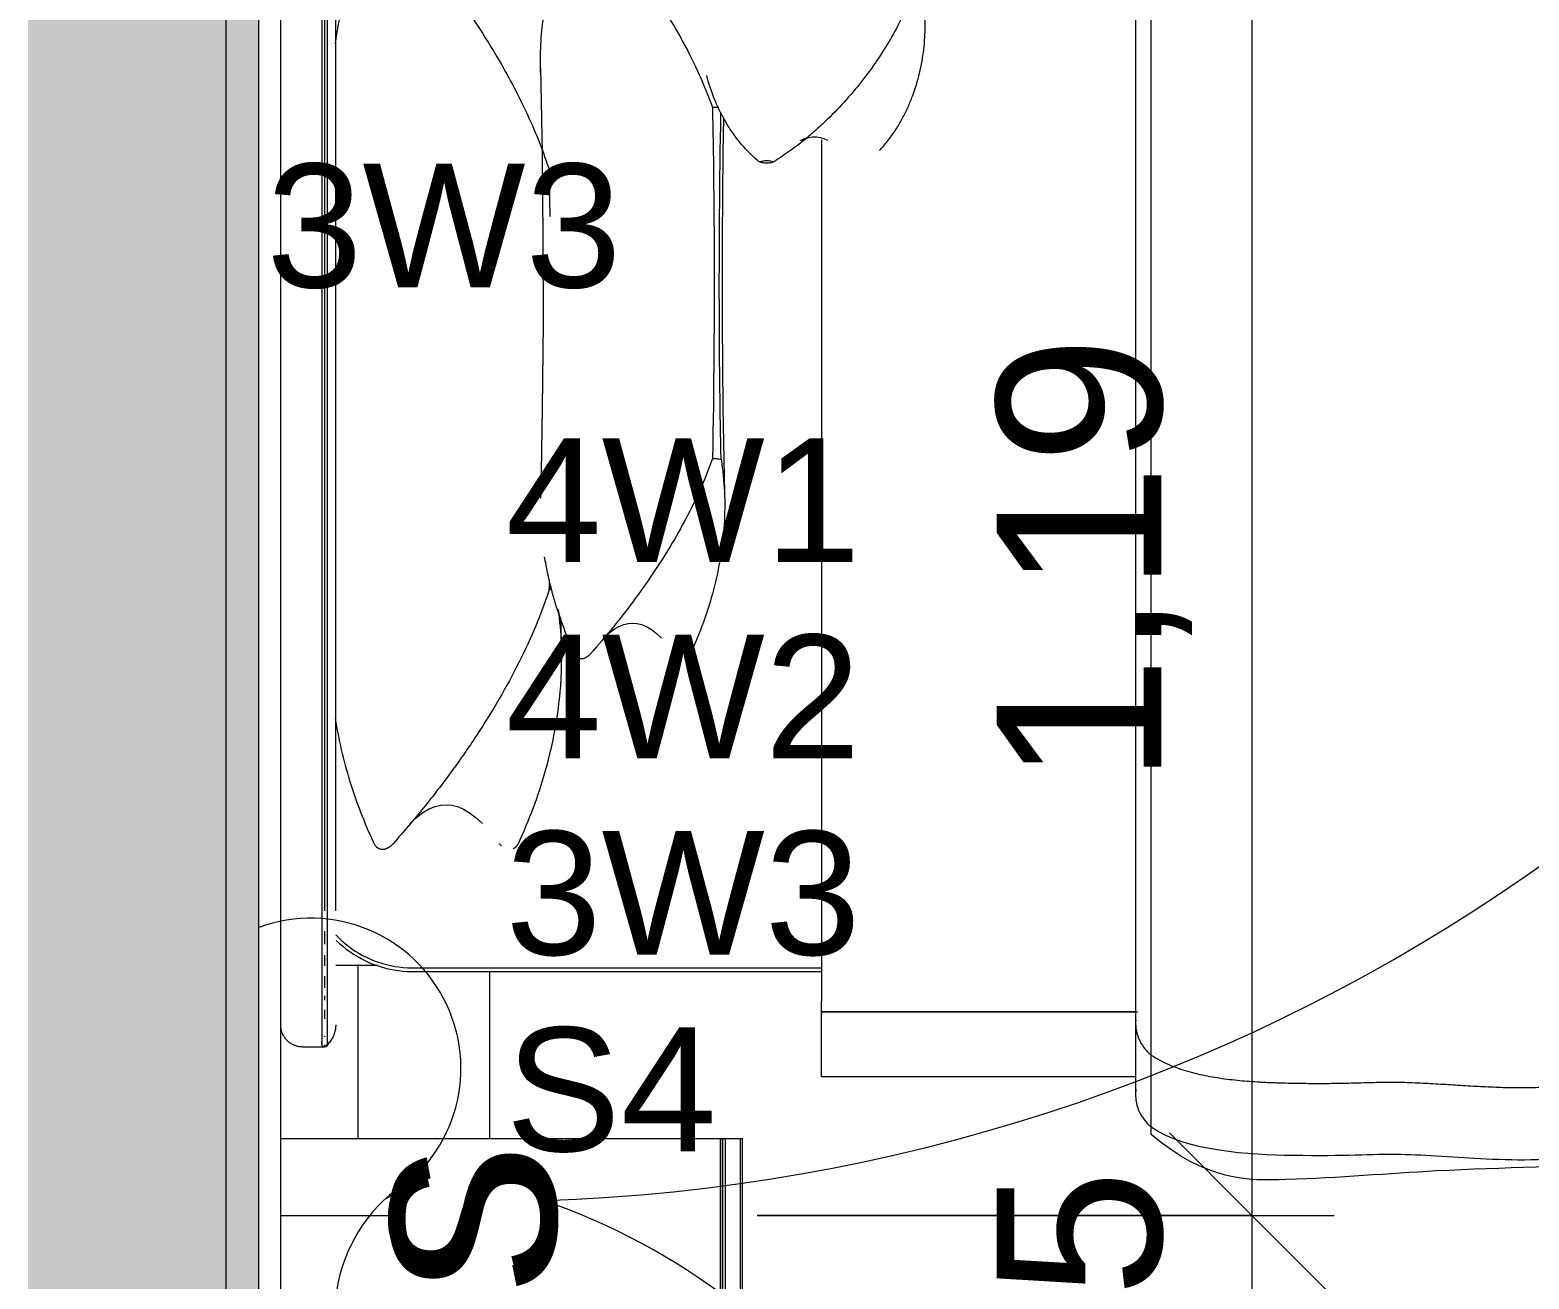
# Model space of a CAD drawing. Header units: millimetres. Extents: x -11245 to 8231, y -22520 to -3800.
# Drawn here: x 3797 to 5161, y -11508 to -10371 of the extents above; entities that cross this region are included whole.
import ezdxf

# ---------------------------------------------------------------- set-up
doc = ezdxf.new("R2010")
doc.units = ezdxf.units.MM
for name, color, linetype, lineweight in [('A-ANNO-DIMS', 211, 'Continuous', 9), ('A-ANNO-DIMS-75', 211, 'Continuous', 9), ('A-ANNO-NOTE', 131, 'Continuous', 9), ('A-DETL-GENF', 92, 'Continuous', 9), ('A-DETL-THIN', 151, 'Continuous', 9), ('A-FLOR-PATT', 8, 'Continuous', 25), ('A-WALL-PATT', 111, 'Continuous', 25), ('G-ANNO-TEXT', 231, 'Continuous', 9), ('I-FURN', 30, 'Continuous', 9)]:
    doc.layers.add(name, color=color, linetype=linetype, lineweight=lineweight)
doc.styles.add('@Arial Unicode MS', font='ARIALUNI.TTF', dxfattribs={"height": 150})
doc.styles.add('Arial', font='arial.ttf', dxfattribs={"width": 0.8, "height": 150})
doc.styles.add('Arial_1', font='arial.ttf', dxfattribs={"height": 112.5})
doc.styles.add('Arial_2', font='arial.ttf', dxfattribs={"height": 150})
doc.dimstyles.new('CRT_-__Metros_-_Linha_de_chamada_3_5_mm', dxfattribs={"dimscale": 304.8, "dimtxt": 150.876728, "dimasz": 0.492126, "dimexe": 0.246063, "dimexo": 0.0625, "dimgap": 0.123031, "dimtad": 1, "dimlfac": 0.001, "dimrnd": 0.01, "dimzin": 0, "dimdsep": 46, "dimtxsty": '@Arial Unicode MS', "dimblk1": 'OBLIQUE', "dimblk2": 'OBLIQUE', "dimsah": 1, "dimcen": 0.09, "dimdle": 0.246063, "dimazin": 0, "dimtfac": 1, "dimtdec": 4, "dimtix": 1, "dimtmove": 0, "dimatfit": 3, "dimfxl": 1.476378, "dimfxlon": 1, "dimtvp": 1, "dimtolj": 1, "dimtzin": 0, "dimarcsym": 2})
doc.dimstyles.new('CRT_-__Metros_-_Linha_de_chamada_3_5_mm_1', dxfattribs={"dimscale": 304.8, "dimtxt": 150.876728, "dimasz": 0.492126, "dimexe": 0.246063, "dimexo": 0.0625, "dimgap": 0.123031, "dimtad": 1, "dimdec": 0, "dimlfac": 0.1, "dimdsep": 46, "dimtxsty": '@Arial Unicode MS', "dimblk1": 'OBLIQUE', "dimblk2": 'OBLIQUE', "dimsah": 1, "dimcen": 0.09, "dimdle": 0.246063, "dimazin": 0, "dimtfac": 1, "dimtdec": 4, "dimtix": 1, "dimtmove": 0, "dimatfit": 3, "dimfxl": 1.476378, "dimfxlon": 1, "dimtvp": 1, "dimtolj": 1, "dimtzin": 0, "dimarcsym": 2})

# ---------------------------------------------------------------- blocks, each defined once
blk = doc.blocks.new('Blks_Decor Henzel Studio_Tapete Diamond Dust - Único-V16-PONTOS ELÉTRICOS TÉRREO')
at = {"layer": 'I-FURN', "color": 254}
blk.add_line((-918.1, 1250), (-1070, 1250), dxfattribs=at)
blk = doc.blocks.new('CABECEIRA - CABECEIRA-4354618-PONTOS ELÉTRICOS TÉRREO')
at = {"layer": 'I-FURN', "color": 254}
for p, q in [((-1890, -50), (1890, -50)), ((-1036.8, -70), (-1036.8, -90)), ((-1036, -90), (-1036, -90)), ((-1035.8, -90), (-1034.8, -90)), ((-1027.6, -90), (-1026.9, -90)), ((-1011.2, -90), (-1003, -90)), ((-994.3, -90), (-990.4, -90)), ((-983.1, -90), (-972.3, -90)), ((-962.9, -90), (-953.2, -90)), ((-943.2, -90), (-931.6, -90)), ((913, -87.5), (-913, -87.5)), ((-913, -90), (913, -90)), ((-913, -92.5), (913, -92.5)), ((-913, -100), (913, -100))]:
    blk.add_line(p, q, dxfattribs=at)
at = {"layer": 'I-FURN', "color": 254, "flags": 128}
for points in [[(-1036.8, -70), (-1036.8, -69.2), (-1036.8, -68.4), (-1036.7, -67.6), (-1036.6, -66.8), (-1036.4, -66), (-1036.3, -65.2), (-1036.1, -64.5), (-1035.8, -63.7), (-1035.6, -63), (-1035.3, -62.2), (-1034.9, -61.5), (-1034.6, -60.8), (-1034.2, -60.1), (-1033.8, -59.4), (-1033.4, -58.7), (-1032.9, -58.1), (-1032.4, -57.4), (-1031.9, -56.8), (-1031.3, -56.2), (-1030.8, -55.7), (-1030.2, -55.1), (-1029.6, -54.6), (-1029, -54.1), (-1028.3, -53.6), (-1027.7, -53.2), (-1027, -52.8), (-1026.3, -52.4), (-1025.6, -52), (-1024.8, -51.7), (-1024.1, -51.4), (-1023.3, -51.1), (-1022.6, -50.8), (-1021.8, -50.6), (-1021, -50.4), (-1020.2, -50.3), (-1019.5, -50.2), (-1018.7, -50.1), (-1017.9, -50), (-1017.1, -50), (-1016.8, -50)], [(-1034.3, -92.5), (-1034.4, -92.5), (-1034.5, -92.5), (-1034.6, -92.5), (-1034.7, -92.5), (-1034.8, -92.5), (-1034.9, -92.4), (-1035, -92.4), (-1035.1, -92.4), (-1035.2, -92.3), (-1035.3, -92.3), (-1035.4, -92.3), (-1035.5, -92.2), (-1035.6, -92.2), (-1035.7, -92.1), (-1035.8, -92.1), (-1035.8, -92), (-1035.9, -91.9), (-1036, -91.9), (-1036.1, -91.8), (-1036.1, -91.7), (-1036.2, -91.7), (-1036.3, -91.6), (-1036.3, -91.5), (-1036.4, -91.4), (-1036.5, -91.4), (-1036.5, -91.3), (-1036.6, -91.2), (-1036.6, -91.1), (-1036.6, -91), (-1036.7, -90.9), (-1036.7, -90.8), (-1036.7, -90.7), (-1036.8, -90.6), (-1036.8, -90.5), (-1036.8, -90.4), (-1036.8, -90.3), (-1036.8, -90.2), (-1036.8, -90.1), (-1036.8, -90), (-1036.8, -89.9), (-1036.8, -89.8), (-1036.8, -89.7), (-1036.8, -89.6), (-1036.8, -89.5), (-1036.8, -89.4), (-1036.8, -89.3), (-1036.7, -89.2), (-1036.7, -89.1), (-1036.7, -89.1), (-1036.6, -89), (-1036.6, -88.9), (-1036.5, -88.8), (-1036.5, -88.7), (-1036.4, -88.6), (-1036.4, -88.5), (-1036.3, -88.4), (-1036.2, -88.4), (-1036.2, -88.3), (-1036.1, -88.2), (-1036, -88.2), (-1036, -88.1), (-1035.9, -88), (-1035.8, -88), (-1035.7, -87.9), (-1035.6, -87.9), (-1035.5, -87.8), (-1035.5, -87.8), (-1035.4, -87.7), (-1035.3, -87.7), (-1035.2, -87.6), (-1035.1, -87.6), (-1035, -87.6), (-1034.9, -87.6), (-1034.8, -87.5), (-1034.7, -87.5), (-1034.6, -87.5), (-1034.5, -87.5), (-1034.4, -87.5), (-1034.3, -87.5)], [(-1016.8, -100), (-1017.8, -100), (-1018.8, -99.9), (-1019.8, -99.8), (-1020.8, -99.7), (-1021.8, -99.5), (-1022.8, -99.3), (-1023.8, -99), (-1024.7, -98.7), (-1025.7, -98.4), (-1026.6, -98), (-1027.5, -97.6), (-1028.4, -97.2), (-1029.3, -96.7), (-1030.1, -96.2), (-1031, -95.6), (-1031.8, -95.1), (-1032.6, -94.4), (-1033.3, -93.8), (-1034.1, -93.1), (-1034.8, -92.4), (-1035.5, -91.7), (-1036.1, -90.9), (-1036.7, -90.1), (-1036.8, -90)], [(-1008.7, -87.5), (-1018.3, -87.5), (-1025.7, -87.5), (-1030.8, -87.5), (-1033.7, -87.5), (-1034.3, -87.5)], [(-1034.3, -87.5), (-1033.2, -87.5), (-1032.3, -87.5)], [(-1031.7, -92.5), (-1033.7, -92.5), (-1034.3, -92.5)], [(-1034.3, -92.5), (-1033.2, -92.5), (-1029.8, -92.5), (-1024.1, -92.5), (-1016.2, -92.5), (-1008.7, -92.5)], [(-913, -87.5), (-916.9, -87.5), (-920.8, -87.5), (-924.6, -87.5), (-928.5, -87.5), (-932.3, -87.5), (-936.2, -87.5), (-939.9, -87.5), (-943.6, -87.5), (-947.3, -87.5), (-950.9, -87.5), (-954.5, -87.5), (-958, -87.5), (-961.4, -87.5), (-964.8, -87.5), (-968, -87.5), (-971.2, -87.5), (-974.3, -87.5), (-977.3, -87.5), (-980.1, -87.5), (-982.9, -87.5), (-985.6, -87.5), (-988.1, -87.5), (-990.5, -87.5), (-992.8, -87.5), (-995, -87.5), (-997.1, -87.5), (-999, -87.5), (-1000.7, -87.5), (-1002.4, -87.5), (-1003.8, -87.5), (-1005.2, -87.5), (-1006.4, -87.5), (-1007.4, -87.5), (-1008.3, -87.5), (-1008.7, -87.5)], [(-1008.7, -92.5), (-1007.9, -92.5), (-1006.9, -92.5), (-1005.8, -92.5), (-1004.6, -92.5), (-1003.1, -92.5), (-1001.6, -92.5), (-999.9, -92.5), (-998, -92.5), (-996.1, -92.5), (-994, -92.5), (-991.7, -92.5), (-989.4, -92.5), (-986.9, -92.5), (-984.3, -92.5), (-981.6, -92.5), (-978.7, -92.5), (-975.8, -92.5), (-972.8, -92.5), (-969.7, -92.5), (-966.4, -92.5), (-963.1, -92.5), (-959.8, -92.5), (-956.3, -92.5), (-952.8, -92.5), (-949.2, -92.5), (-945.5, -92.5), (-941.8, -92.5), (-938.1, -92.5), (-934.3, -92.5), (-930.5, -92.5), (-926.6, -92.5), (-922.7, -92.5), (-918.9, -92.5), (-915, -92.5), (-913, -92.5)]]:
    blk.add_lwpolyline(points, dxfattribs=at)
blk = doc.blocks.new('Base Cama Estofada - King-4357225-PONTOS ELÉTRICOS TÉRREO')
at = {"layer": 'I-FURN', "color": 254}
blk.add_line((-962.5, 965), (-962.5, 927), dxfattribs=at)
blk = doc.blocks.new('Colchões - King-4361175-PONTOS ELÉTRICOS TÉRREO')
at = {"layer": 'I-FURN', "color": 254}
for p, q in [((-965, -100), (-965, -471.8)), ((-961.7, -100), (-961.7, -471.8))]:
    blk.add_line(p, q, dxfattribs=at)
at = {"layer": 'I-FURN', "color": 254, "flags": 128}
for points in [[(-936.7, -30.3), (-939.5, -33.3), (-942.1, -36.3), (-944.6, -39.4), (-946.9, -42.6), (-949.1, -46), (-951.2, -49.4), (-953.2, -52.9), (-955, -56.4), (-956.7, -60.1), (-958.2, -63.8), (-959.6, -67.5), (-960.8, -71.3), (-961.9, -75.2), (-962.8, -79.1), (-963.5, -83), (-964.1, -87), (-964.6, -90.9), (-964.9, -94.9), (-965, -98.9), (-965, -100)], [(-931.7, -29.9), (-934.4, -32.6), (-937, -35.4), (-939.6, -38.4), (-942, -41.4), (-944.3, -44.5), (-946.4, -47.7), (-948.4, -51), (-950.3, -54.4), (-952.1, -57.8), (-953.7, -61.4), (-955.2, -64.9), (-956.5, -68.6), (-957.7, -72.3), (-958.7, -76), (-959.6, -79.8), (-960.3, -83.6), (-960.9, -87.4), (-961.3, -91.2), (-961.6, -95.1), (-961.7, -99), (-961.7, -100)]]:
    blk.add_lwpolyline(points, dxfattribs=at)
blk = doc.blocks.new('Colcha com Camadas 1 - King-4360120-PONTOS ELÉTRICOS TÉRREO')
at = {"layer": 'I-FURN', "color": 254}
for p, q in [((-1063.9, 950), (-1005, 950)), ((-1063.9, 664), (-1063.9, 950)), ((-1005, 950), (-1005, 662.5)), ((-1005, 663.9), (-1005, 950)), ((-1005, 950), (-995, 950)), ((-1005, 950), (-1005, 663.9)), ((-211.7, 950), (-995, 950)), ((-1015, 664.3), (-1080, 664.3)), ((970, 664.3), (-970, 664.3)), ((-1116.5, 650), (-1109.7, 650)), ((-1109.7, 650), (-1044.2, 650)), ((-1044.2, 650), (-970, 650)), ((-970, 650), (970, 650))]:
    blk.add_line(p, q, dxfattribs=at)
at = {"layer": 'I-FURN', "color": 254, "flags": 128}
blk.add_lwpolyline([(-970, 664.3), (-971.9, 664.3), (-973.9, 664.3), (-975.8, 664.3), (-977.8, 664.3), (-979.7, 664.3), (-981.6, 664.3), (-983.5, 664.3), (-985.3, 664.3), (-987.2, 664.3), (-989, 664.3), (-990.8, 664.3), (-992.5, 664.3), (-994.2, 664.3), (-995.9, 664.3), (-997.5, 664.3), (-999.1, 664.3), (-1000.7, 664.3), (-1002.1, 664.3), (-1003.6, 664.3), (-1005, 664.3), (-1006.3, 664.3), (-1007.6, 664.3), (-1008.8, 664.3), (-1009.9, 664.3), (-1011, 664.3), (-1012, 664.3), (-1013, 664.3), (-1013.9, 664.3), (-1014.7, 664.3), (-1015, 664.3)], dxfattribs=at)
at = {"layer": 'I-FURN', "color": 254}
blk.add_ellipse((-1080, 625.7), major_axis=(0, 38.6), ratio=0.989262, start_param=6.156691, end_param=7.17288, dxfattribs=at)
for points, knots in [([(-1012.3, 664.2), (-1014.8, 664.4), (-1020.4, 664.2), (-1029, 661.9), (-1037.5, 657.1), (-1042.2, 652.6), (-1044.2, 650)], [-0.5391039, -0.5391039, -0.5391039, -0.5391039, -0.4285714, -0.2857143, -0.1428571, 0, 0, 0, 0]), ([(-1117.5, -461.3), (-1117.6, -363.1), (-1101.5, -58.5), (-1146.4, 197), (-1146.3, 370.1), (-1158.7, 511.6), (-1158.7, 599.7), (-1116.5, 650)], [-3.662556, -3.662556, -3.662556, -3.662556, -2.754828, -1.744605, -0.957556, -0.405251, 0, 0, 0, 0]), ([(-1106.2, 147.2), (-1121.8, 174.5), (-1140.4, 261.1), (-1140.2, 341.6), (-1132.3, 432.7), (-1138.2, 490.6), (-1132.1, 617.7), (-1109.7, 650)], [-1.304846, -1.304846, -1.304846, -1.304846, -1.085352, -0.800361, -0.548687, -0.24591, 0, 0, 0, 0]), ([(-1044.2, 650), (-1047.5, 645.1), (-1051.7, 637.1), (-1056.2, 625.7), (-1059, 616.9), (-1061.3, 608), (-1063.2, 599.1), (-1064.7, 590.2), (-1066, 581), (-1067.1, 571.8), (-1067.9, 562.9), (-1068.4, 555.3), (-1068.8, 549.1), (-1069, 544.3), (-1069.2, 539.6), (-1069.4, 533.3), (-1069.6, 525.5), (-1069.8, 516.3), (-1069.9, 506.9), (-1069.9, 497.5), (-1069.9, 488.3), (-1069.8, 479.3), (-1069.6, 470.4), (-1069.4, 461.4), (-1069.1, 452.2), (-1068.9, 443.2), (-1068.8, 434.6), (-1068.8, 426.1), (-1069, 417.1), (-1069.4, 407.8), (-1070, 395.4), (-1070.9, 380.2), (-1072.1, 362), (-1072.9, 346.5), (-1073.4, 334.4), (-1073.7, 325.3), (-1073.8, 316.3), (-1073.7, 304.1), (-1073.2, 288.9), (-1072.2, 273.9), (-1070.9, 261.8), (-1069.9, 252.6), (-1068.6, 243.5), (-1067.3, 234.4), (-1065.7, 225.3), (-1064, 216.2), (-1062.1, 207.1), (-1060, 198.2), (-1057.6, 189.4), (-1055, 180.6), (-1052, 171.8), (-1047.5, 160.4), (-1043.7, 152.3), (-1040.8, 147.2)], [0, 0, 0, 0, 0.035714, 0.053571, 0.071429, 0.089286, 0.107143, 0.125, 0.142857, 0.160714, 0.178571, 0.196429, 0.205357, 0.214286, 0.223214, 0.232143, 0.25, 0.267857, 0.285714, 0.303571, 0.321429, 0.339286, 0.357143, 0.375, 0.392857, 0.410714, 0.428571, 0.446429, 0.464286, 0.482143, 0.5, 0.535714, 0.571429, 0.607143, 0.625, 0.642857, 0.660714, 0.678571, 0.714286, 0.75, 0.767857, 0.785714, 0.803571, 0.821429, 0.839286, 0.857143, 0.875, 0.892857, 0.910714, 0.928571, 0.946429, 0.964286, 1, 1, 1, 1])]:
    blk.add_open_spline(points, degree=3, knots=knots, dxfattribs=at)
blk = doc.blocks.new('Travesseiros - Tons Escuros-4364918-PONTOS ELÉTRICOS TÉRREO')
at = {"layer": 'I-FURN', "color": 254}
for q in [(-620.8, 110.3), (-620.8, 107.9)]:
    blk.add_line((-620.8, 109.2), q, dxfattribs=at)
at = {"layer": 'I-FURN', "color": 254, "flags": 128}
for points in [[(-833.6, 237.1), (-828, 231), (-823.6, 225.2), (-820.3, 219.5), (-818.1, 214.1), (-816.9, 209), (-816.5, 204), (-816.9, 198.9), (-818.2, 193.8), (-820.5, 188.4), (-823.8, 182.7), (-828.3, 176.8), (-833.6, 171.1)], [(-146.4, 118.2), (-223.6, 116.7), (-301.1, 116), (-378.5, 115.9), (-455.9, 116.7), (-533.2, 118.1), (-537.6, 118.2)], [(-646.9, 100), (-668.9, 99.6), (-674.4, 99.4)], [(-664.9, 60.9), (-660.4, 56.1), (-656.9, 51.4), (-654.3, 46.9), (-652.5, 42.6), (-651.5, 38.4), (-651.2, 34.4), (-651.5, 30.4), (-652.6, 26.3), (-654.4, 21.9), (-657, 17.4), (-660.6, 12.7), (-664.9, 8.1)], [(-191.7, -48.3), (-223.6, -47.7), (-301.1, -46.9), (-378.5, -46.9), (-455.9, -47.6), (-533.2, -49.1), (-537.5, -49.2)], [(-212.4, -118), (-210.6, -122.1), (-209.5, -125.8), (-209, -129.3), (-209, -132.7), (-209.6, -136.2), (-210.9, -140.1), (-212.1, -142.8)]]:
    blk.add_lwpolyline(points, dxfattribs=at)
at = {"layer": 'I-FURN', "color": 254}
for centre, ratio, start_param, end_param in [((-430, 706.5), 0.241922, 4.635125, 4.638688), ((-430, 701.3), 0.240231, 4.635124, 4.637047), ((-430, 706.5), 0.241922, 4.772499, 4.789653)]:
    blk.add_ellipse(centre, major_axis=(2472.1, 0), ratio=ratio, start_param=start_param, end_param=end_param, dxfattribs=at)
for points, knots in [([(-851.9, 269.5), (-842.5, 273.9), (-823.6, 282), (-785.7, 295.1), (-757, 301.7), (-738, 304.6)], [-1, -1, -1, -1, -0.875, -0.75, -0.504284, -0.504284, -0.504284, -0.504284]), ([(-124.2, 304.9), (-118.3, 304), (-99.3, 300.8), (-80.4, 296.1), (-67.5, 292.2)], [0.4949058, 0.4949058, 0.4949058, 0.4949058, 0.5714286, 0.7396502, 0.7396502, 0.7396502, 0.7396502]), ([(-851.9, 252.3), (-852.3, 252.6), (-852.8, 253.1), (-853.5, 253.9), (-854, 254.5), (-854.5, 255.1), (-855, 255.8), (-855.4, 256.3), (-855.7, 256.8), (-855.9, 257.2), (-856.1, 257.5), (-856.3, 258), (-856.6, 258.7), (-856.9, 259.5), (-857.1, 260.3), (-857.2, 261.1), (-857.2, 262), (-857.2, 262.8), (-857.1, 263.6), (-856.9, 264.3), (-856.6, 265), (-856.3, 265.6), (-856.1, 266), (-855.9, 266.3), (-855.7, 266.6), (-855.4, 266.9), (-855, 267.3), (-854.5, 267.8), (-854, 268.2), (-853.5, 268.6), (-852.8, 269), (-852.3, 269.3), (-851.9, 269.5)], [-1, -1, -1, -1, -0.928571, -0.892857, -0.857143, -0.821429, -0.785714, -0.75, -0.732143, -0.714286, -0.696429, -0.678571, -0.642857, -0.607143, -0.571429, -0.535714, -0.5, -0.464286, -0.428571, -0.392857, -0.357143, -0.321429, -0.303571, -0.285714, -0.267857, -0.25, -0.214286, -0.178571, -0.142857, -0.107143, -0.071429, 0, 0, 0, 0]), ([(-45.5, 220.8), (-54.8, 213.4), (-86, 189.6), (-134.1, 157.9), (-189.5, 128.8), (-222.7, 115.6), (-239.2, 110.3)], [0.1645764, 0.1645764, 0.1645764, 0.1645764, 0.2857143, 0.5714286, 0.7857143, 1, 1, 1, 1]), ([(-854, 153.7), (-853.9, 153.9), (-853.5, 154.3), (-852.8, 155), (-852.2, 155.6), (-851.9, 155.9)], [-0.1428571, -0.1428571, -0.1428571, -0.1428571, -0.1071429, -0.0714286, 0, 0, 0, 0]), ([(-851.9, 138.7), (-852.2, 138.8), (-852.8, 139.1), (-853.5, 139.6), (-854, 140), (-854.5, 140.4), (-855, 140.8), (-855.4, 141.2), (-855.7, 141.6), (-855.9, 141.9), (-856.1, 142.2), (-856.3, 142.6), (-856.5, 142.9), (-856.6, 143.1)], [-1, -1, -1, -1, -0.9285714, -0.8928571, -0.8571429, -0.8214286, -0.7857143, -0.75, -0.7321429, -0.7142857, -0.6964286, -0.6785714, -0.6428571, -0.6428571, -0.6428571, -0.6428571]), ([(-639, 102.2), (-649.5, 100.8), (-676.6, 98.5), (-725.9, 100.4), (-775.7, 110.2), (-819.5, 124.5), (-841.2, 133.6), (-851.9, 138.7)], [-0.9213668, -0.9213668, -0.9213668, -0.9213668, -0.7857143, -0.5714286, -0.2857143, -0.1428571, 0, 0, 0, 0]), ([(-679.5, 86.8), (-671.4, 90.6), (-655.3, 97.5), (-630.6, 105.8), (-609.1, 111.2), (-596, 113.7), (-591.1, 114.5)], [-1, -1, -1, -1, -0.8571429, -0.7142857, -0.5714286, -0.4880492, -0.4880492, -0.4880492, -0.4880492]), ([(-152.2, 118), (-144.2, 118.4), (-119.6, 118.4), (-82.4, 113.6), (-47.2, 104), (-22.6, 95), (-10.5, 89.7), (-4.5, 86.8)], [0.1495371, 0.1495371, 0.1495371, 0.1495371, 0.2857143, 0.5714286, 0.7857143, 0.8928571, 1, 1, 1, 1]), ([(-679.5, 73.1), (-679.8, 73.3), (-680.3, 73.7), (-680.8, 74.4), (-681.2, 74.8), (-681.6, 75.3), (-682, 75.9), (-682.3, 76.3), (-682.5, 76.7), (-682.7, 77), (-682.8, 77.3), (-683, 77.7), (-683.3, 78.2), (-683.5, 78.9), (-683.7, 79.5), (-683.7, 80.2), (-683.8, 80.8), (-683.7, 81.5), (-683.7, 82.1), (-683.5, 82.7), (-683.3, 83.3), (-683, 83.7), (-682.8, 84), (-682.7, 84.3), (-682.5, 84.5), (-682.3, 84.8), (-682, 85.1), (-681.6, 85.5), (-681.2, 85.8), (-680.8, 86.1), (-680.3, 86.5), (-679.8, 86.7), (-679.5, 86.8)], [-1, -1, -1, -1, -0.928571, -0.892857, -0.857143, -0.821429, -0.785714, -0.75, -0.732143, -0.714286, -0.696429, -0.678571, -0.642857, -0.607143, -0.571429, -0.535714, -0.5, -0.464286, -0.428571, -0.392857, -0.357143, -0.321429, -0.303571, -0.285714, -0.267857, -0.25, -0.214286, -0.178571, -0.142857, -0.107143, -0.071429, 0, 0, 0, 0]), ([(-4.5, 73.1), (-14.1, 64.5), (-33.6, 48.1), (-73, 18.4), (-112.9, -6.8), (-152.6, -26.7), (-172.5, -34.7), (-182.4, -38.2)], [0, 0, 0, 0, 0.166667, 0.333333, 0.666667, 0.833333, 1, 1, 1, 1]), ([(-679.5, -17.8), (-679.8, -17.7), (-680.2, -17.5), (-680.8, -17.1), (-681.2, -16.8), (-681.6, -16.4), (-682, -16.1), (-682.3, -15.8), (-682.5, -15.5), (-682.7, -15.3), (-682.9, -15), (-683, -14.7), (-683.3, -14.3), (-683.5, -13.7), (-683.6, -13.3), (-683.6, -13.1)], [-1, -1, -1, -1, -0.9285714, -0.8928571, -0.8571429, -0.8214286, -0.7857143, -0.75, -0.7321429, -0.7142857, -0.6964286, -0.6785714, -0.6428571, -0.6071429, -0.5714286, -0.5714286, -0.5714286, -0.5714286]), ([(-681.2, -5.8), (-681.1, -5.6), (-680.8, -5.3), (-680.2, -4.7), (-679.8, -4.3), (-679.5, -4)], [-0.1428571, -0.1428571, -0.1428571, -0.1428571, -0.1071429, -0.0714286, 0, 0, 0, 0]), ([(-502.2, -46), (-512.1, -47.6), (-531.9, -49.6), (-571.5, -49.2), (-611.3, -42.6), (-650.5, -30.4), (-669.9, -22.3), (-679.5, -17.8)], [-1, -1, -1, -1, -0.833333, -0.666667, -0.333333, -0.166667, 0, 0, 0, 0]), ([(-182.4, -38.2), (-224.9, -39), (-331.3, -40.2), (-437.9, -39.4), (-501.6, -38.2)], [0, 0, 0, 0, 0.4, 1, 1, 1, 1]), ([(-230.5, -79), (-225, -72.9), (-216.5, -64.6), (-204.1, -55.5), (-194.3, -49.5), (-184.4, -44.2), (-170.8, -38.2), (-160.3, -34.7), (-153.2, -32.9)], [-1, -1, -1, -1, -0.875, -0.8125, -0.75, -0.6875, -0.625, -0.5, -0.5, -0.5, -0.5]), ([(-182.1, -43.6), (-182.2, -43.1), (-182.3, -41.3), (-182.4, -39.5), (-182.4, -38.2)], [0.2985054, 0.2985054, 0.2985054, 0.2985054, 0.5, 1, 1, 1, 1]), ([(-502.2, -46), (-459.6, -45.1), (-354.4, -43.9), (-249, -44.7), (-186.7, -45.9)], [0, 0, 0, 0, 0.4, 0.9845923, 0.9845923, 0.9845923, 0.9845923]), ([(-63.6, -224.7), (-70.2, -222.9), (-83.3, -218.3), (-103, -209.5), (-122.6, -198.9), (-142, -186.4), (-161.1, -172.2), (-179.8, -156.1), (-194.8, -141.3), (-206.4, -128.4), (-217.6, -114.9), (-225.3, -103.9), (-230.3, -96.2)], [-1, -1, -1, -1, -0.888889, -0.777778, -0.666667, -0.555556, -0.444444, -0.333333, -0.222222, -0.166667, -0.111111, 0, 0, 0, 0]), ([(-221.3, -190.3), (-221.1, -190.4), (-218, -193.3), (-211.8, -198.6), (-202.3, -205.2), (-192.5, -210.9), (-182.4, -216), (-168.7, -221.6), (-151.1, -227), (-129.5, -230.8), (-107.6, -232), (-85.6, -230.5), (-70.9, -227.7), (-63.6, -225.8)], [0.0588659, 0.0588659, 0.0588659, 0.0588659, 0.0625, 0.125, 0.1875, 0.25, 0.3125, 0.375, 0.5, 0.625, 0.75, 0.875, 1, 1, 1, 1])]:
    blk.add_open_spline(points, degree=3, knots=knots, dxfattribs=at)
for points in [[(-620.8, 110.3), (-631.8, 113.8), (-653.8, 122.1), (-687, 137.4), (-720.3, 155.5), (-753.6, 176.1), (-786.7, 199.1), (-819.5, 224.4), (-841.1, 242.8), (-851.9, 252.3)], [(-501.6, -38.2), (-510.1, -35.2), (-527.2, -28.5), (-552.7, -16.2), (-578.3, -1.9), (-603.9, 14.2), (-629.3, 32), (-654.6, 51.6), (-671.2, 65.7), (-679.5, 73.1)], [(-679.5, -4), (-678.5, -3.1), (-677.5, -2.3), (-676.5, -1.4)], [(-501.6, -38.2), (-501.6, -39.5), (-501.7, -42.1), (-502, -44.7), (-502.2, -46)], [(-231.9, -81), (-232.3, -82.5), (-232.7, -85.4), (-232.7, -89.8), (-232.1, -92.4), (-231.7, -93.6)], [(-231.9, -81), (-231.7, -80.6), (-231.3, -80), (-230.8, -79.3), (-230.5, -79)], [(-231.7, -93.6), (-231.4, -92.1), (-230.8, -89.2), (-230.9, -84.8), (-231.5, -82.2), (-231.9, -81)], [(-230.3, -96.2), (-230.6, -95.8), (-231.1, -94.9), (-231.5, -94.1), (-231.7, -93.6)]]:
    blk.add_open_spline(points, degree=3, dxfattribs=at)
blk = doc.blocks.new('MESA DE CABECEIRA - MESA DE CABECEIRA-4652653-PONTOS ELÉTRICOS TÉRREO')
at = {"layer": 'I-FURN', "color": 254}
for p, q in [((-300, 0), (-300, -400)), ((300, 0), (300, -400)), ((-300, -402), (-300, -400)), ((-300, -400), (76.5, -400)), ((76.5, -400), (-300, -400)), ((-300, -404.5), (-300, -402)), ((-300, -402), (76.5, -402)), ((-300, -418), (-300, -404.5)), ((-300, -404.5), (76.5, -404.5)), ((84.3, -404.5), (300, -404.5)), ((85.7, -402), (300, -402)), ((86.9, -400), (300, -400)), ((300, -400), (86.9, -400)), ((300, -400), (300, -402)), ((300, -402), (300, -404.5)), ((300, -404.5), (300, -418)), ((-300, -420), (-300, -418)), ((300, -418), (-300, -418)), ((-300, -420), (300, -420)), ((300, -418), (300, -420))]:
    blk.add_line(p, q, dxfattribs=at)
blk = doc.blocks.new('DIMBLOCK6-PONTOS ELÉTRICOS TÉRREO')
at = {"layer": 'A-ANNO-DIMS-75', "lineweight": 18}
for p, q in [((4908.7, -10259.7), (4833.7, -10184.7)), ((4908.7, -10259.7), (4983.7, -10334.7)), ((4908.7, -11449.7), (4833.7, -11374.7)), ((4908.7, -11449.7), (4983.7, -11524.7))]:
    blk.add_line(p, q, dxfattribs=at)
at = {"layer": 'A-ANNO-DIMS-75'}
for p, q in [((4458.7, -10259.7), (4983.7, -10259.7)), ((4908.7, -10259.7), (4458.7, -10259.7)), ((4908.7, -10259.7), (4908.7, -11449.7)), ((4458.7, -11449.7), (4983.7, -11449.7)), ((4908.7, -11449.7), (4458.7, -11449.7))]:
    blk.add_line(p, q, dxfattribs=at)
at = {"layer": 'A-ANNO-DIMS-75', "color": 0, "insert": (4676.5, -11057.6), "char_height": 150, "width": 487.012, "attachment_point": 1, "rotation": 90, "line_spacing_factor": 1.117605, "style": '@Arial Unicode MS'}
blk.add_mtext('1,19', dxfattribs=at)
blk = doc.blocks.new('_Oblique')
at = {"color": 0, "linetype": 'ByBlock', "lineweight": -2}
blk.add_line((-0.5, -0.5), (0.5, 0.5), dxfattribs=at)
blk = doc.blocks.new('DIMBLOCK7-PONTOS ELÉTRICOS TÉRREO')
at = {"layer": 'A-ANNO-DIMS-75', "lineweight": 18}
for p, q in [((4908.7, -11449.7), (4833.7, -11374.7)), ((4908.7, -11449.7), (4983.7, -11524.7)), ((4908.7, -11599.7), (4833.7, -11524.7)), ((4908.7, -11599.7), (4983.7, -11674.7))]:
    blk.add_line(p, q, dxfattribs=at)
at = {"layer": 'A-ANNO-DIMS-75'}
for p, q in [((4458.7, -11449.7), (4983.7, -11449.7)), ((4908.7, -11449.7), (4458.7, -11449.7)), ((4908.7, -11449.7), (4908.7, -11599.7)), ((4458.7, -11599.7), (4983.7, -11599.7)), ((4908.7, -11599.7), (4458.7, -11599.7))]:
    blk.add_line(p, q, dxfattribs=at)
at = {"layer": 'A-ANNO-DIMS-75', "color": 0, "insert": (4676.5, -11640.8), "char_height": 150, "width": 278.81, "attachment_point": 1, "rotation": 90, "line_spacing_factor": 1.117605, "style": '@Arial Unicode MS'}
blk.add_mtext('15', dxfattribs=at)

msp = doc.modelspace()

# ---------------------------------------------------------------- hatches: boundary and pattern name
at = {"layer": 'A-DETL-GENF'}
h = msp.add_hatch(color=133, dxfattribs=at)
h.paths.add_polyline_path([(4005.38, -12099.651), (4005.38, -8419.651), (3975.38, -8419.651), (3975.38, -12099.651)])
h.paths.add_polyline_path([(5750.411, -10458.193), (5797.225, -10446.654), (5839.917, -10424.248), (5876.006, -10392.275), (5903.395, -10352.595), (5920.492, -10307.514), (5926.304, -10259.651), (5920.492, -10211.788), (5903.395, -10166.706), (5876.006, -10127.026), (5839.917, -10095.054), (5797.225, -10072.648), (5750.411, -10061.109), (5702.197, -10061.109), (5655.383, -10072.648), (5612.691, -10095.054), (5576.602, -10127.026), (5549.213, -10166.706), (5532.115, -10211.788), (5526.304, -10259.651), (5532.115, -10307.514), (5549.213, -10352.595), (5576.602, -10392.275), (5612.691, -10424.248), (5655.383, -10446.654), (5702.197, -10458.193)])
at = {"layer": 'A-FLOR-PATT', "lineweight": 9}
h = msp.add_hatch(dxfattribs=at)
h.set_pattern_fill('FP_10', color=9, style=0, pattern_type=2)
h.set_pattern_definition([(90, (5045.38, -11849.65), (-380, 2e-14), [1300, 0]), (0, (5045.4, -11849.7), (0, -1300), [190, -190]), (90, (5235.38, -11849.65), (-380, 2e-14), [1300, 0]), (180, (5235.4, -10549.7), (-2e-13, -1300), [190, -190]), (90, (4855.38, -11849.65), (-380, 2e-14), [650, -650]), (180, (5045.4, -11199.7), (-2e-13, -1300), [190, -190]), (90, (4855.38, -11199.65), (-380, 2e-14), [650, -650])])
h.paths.add_polyline_path([(5374.086, -13149.651), (5435.38, -13149.651), (5435.38, -13139.651), (5410.38, -13139.651), (5410.38, -13144.651), (5360.38, -13144.651), (5360.38, -13139.651), (4590.38, -13139.651), (4590.38, -13149.651), (5360.38, -13149.651)])
h.paths.add_polyline_path([(3666.238, -13149.651), (3685.38, -13149.651), (3685.38, -13144.651), (3686.844, -13141.115), (3690.38, -13139.651), (4535.38, -13139.651), (4535.38, -13104.651), (5360.38, -13104.651), (5360.38, -13099.651), (5410.38, -13099.651), (5410.38, -13104.651), (5525.38, -13104.651), (5525.38, -13139.651), (6955.38, -13139.651), (6955.38, -12699.651), (6925.38, -12699.651), (6925.38, -12599.651), (6955.38, -12599.651), (6955.38, -12193.651), (6975.38, -12193.651), (6975.38, -12192.651), (6955.38, -12192.651), (6955.38, -11715.651), (6975.38, -11715.651), (6975.38, -11714.651), (6955.38, -11714.651), (6955.38, -11439.651), (6925.38, -11439.651), (6925.38, -11339.651), (6955.38, -11339.651), (6955.38, -11237.651), (6975.38, -11237.651), (6975.38, -11236.651), (6955.38, -11236.651), (6955.38, -10759.651), (6975.38, -10759.651), (6975.38, -10758.651), (6955.38, -10758.651), (6955.38, -10281.651), (6975.38, -10281.651), (6975.38, -10280.651), (6955.38, -10280.651), (6955.38, -10259.651), (6912.88, -10259.651), (6913.017, -10255.122), (6915.059, -10241.702), (6918.589, -10230.95), (6922.554, -10222.807), (6931.742, -10209.917), (6939.864, -10202.036), (6949.08, -10195.467), (6955.38, -10191.655), (6955.38, -10179.651), (6925.38, -10179.651), (6925.38, -10079.651), (6955.38, -10079.651), (6955.38, -9803.651), (6975.38, -9803.651), (6975.38, -9802.651), (6955.38, -9802.651), (6955.38, -9325.651), (6975.38, -9325.651), (6975.38, -9324.651), (6955.38, -9324.651), (6955.38, -8919.651), (6925.38, -8919.651), (6925.38, -8819.651), (6955.38, -8819.651), (6955.38, -8379.651), (6724.38, -8379.651), (6724.38, -8369.651), (4226.38, -8369.651), (4226.38, -8379.651), (4025.38, -8379.651), (4025.38, -8529.651), (4445.38, -8529.651), (4445.38, -8809.651), (6715.38, -8809.651), (6715.38, -11809.651), (4445.38, -11809.651), (4445.38, -11979.651), (4025.38, -11979.651), (4025.38, -12149.651), (3975.38, -12149.651), (3975.38, -12159.651), (2395.38, -12159.651), (2395.38, -12244.651), (2393.915, -12248.186), (2390.38, -12249.651), (3185.38, -12249.651), (3185.38, -12279.651), (2385.38, -12279.651), (2385.38, -13049.651), (2390.38, -13049.651), (2393.915, -13051.115), (2395.38, -13054.651), (2395.38, -13139.651), (3000.38, -13139.651), (3003.915, -13141.115), (3005.38, -13144.984), (3005.38, -13149.651), (3068.774, -13149.651)])
h.paths.add_polyline_path([(5662.047, -12699.651), (5562.047, -12699.651), (5562.047, -12599.651), (5662.047, -12599.651), (5662.047, -12631.556)])
h.paths.add_polyline_path([(4298.713, -12699.651), (4198.713, -12699.651), (4198.713, -12599.651), (4298.713, -12599.651)])
h.paths.add_polyline_path([(2935.38, -12699.651), (2835.38, -12699.651), (2835.38, -12599.651), (2935.38, -12599.651)])
h.paths.add_polyline_path([(4025.38, -11379.651), (4215.38, -11379.651), (4215.38, -11227.821), (4139.144, -11227.139), (4119.61, -11224.414), (4109.74, -11221.326), (4075.38, -11221.326), (4074.556, -11280.442), (4071.684, -11289.001), (4070.319, -11291.352), (4067.412, -11294.467), (4066.266, -11295.468), (4062.88, -11295.468), (4037.74, -11294.936), (4032.899, -11292.124), (4026.933, -11283.23), (4025.977, -11279.995), (4025.38, -11279.995), (4025.38, -11325.035)])
h.paths.add_polyline_path([(4127.979, -9297.976), (4215.38, -9297.821), (4215.38, -9129.651), (4025.38, -9129.651), (4026.217, -9238.182), (4027.635, -9234.193), (4030.058, -9230.39), (4033.914, -9226.588), (4039.712, -9223.996), (4045.38, -9223.833), (4065.494, -9223.833), (4070.934, -9228.873), (4074.276, -9236.251), (4075.38, -9248.048), (4075.38, -9297.976), (4127.939, -9297.976)])
at = {"layer": 'A-WALL-PATT'}
h = msp.add_hatch(color=256, dxfattribs=at)
h.paths.add_polyline_path([(3975.38, -12149.651), (3975.38, -11067.011), (3795.38, -11067.011), (3795.38, -12149.651)])
h.paths.add_polyline_path([(3863.177, -9441.2), (3975.38, -9441.2), (3975.38, -8369.651), (3795.38, -8369.651), (3795.38, -9441.2)])
msp.add_hatch(color=256, dxfattribs=at).paths.add_polyline_path([(3951.444, -11067.011), (3975.38, -11067.011), (3975.38, -9441.2), (3795.38, -9441.2), (3795.38, -11067.011)])

# ---------------------------------------------------------------- linework, layer by layer
at = {"layer": 'A-ANNO-NOTE'}
msp.add_line((4025.38, -11449.651), (4126.63, -11449.651), dxfattribs=at)
at = {"layer": 'A-DETL-THIN'}
for p, q in [((3975.38, -8419.651), (3975.38, -12099.651)), ((4005.38, -12099.651), (4005.38, -8419.651))]:
    msp.add_line(p, q, dxfattribs=at)
for centre, radius, start, end in [((3707.281, -10966.44), 2081.655, 239.654992, 14.090532), ((4210.594, -9773.033), 1663.977, 271.865015, 335.629438), ((4052.661, -11315.973), 136.594, 299.748658, 110.251342), ((4220.467, -11541.234), 146.232, 125.453513, 215.453513), ((4062.595, -12016.129), 614.22, 289.215544, 70.784456)]:
    msp.add_arc(centre, radius, start, end, dxfattribs=at)

# ---------------------------------------------------------------- block references
at = {"layer": 'I-FURN', "color": 254}
for name, p, rotation in [('CABECEIRA - CABECEIRA-4354618-PONTOS ELÉTRICOS TÉRREO', (3975.38, -10259.651), 89.9999999999999), ('Blks_Decor Henzel Studio_Tapete Diamond Dust - Único-V16-PONTOS ELÉTRICOS TÉRREO', (5465.38, -10309.651), 89.9999999999999), ('Colcha com Camadas 1 - King-4360120-PONTOS ELÉTRICOS TÉRREO', (5467.253, -10259.651), 89.9999999999995), ('Colchões - King-4361175-PONTOS ELÉTRICOS TÉRREO', (4045.492, -10262.821), 89.9999999999999), ('Base Cama Estofada - King-4357225-PONTOS ELÉTRICOS TÉRREO', (5040.38, -10259.651), 89.9999999999999), ('Travesseiros - Tons Escuros-4364918-PONTOS ELÉTRICOS TÉRREO', (4379.914, -10259.651), 89.9999999999999), ('MESA DE CABECEIRA - MESA DE CABECEIRA-4652653-PONTOS ELÉTRICOS TÉRREO', (4025.38, -11679.651), 89.9999999999999)]:
    msp.add_blockref(name, p, dxfattribs=dict(at, rotation=rotation))

# ---------------------------------------------------------------- texts
at = {"layer": 'A-ANNO-NOTE', "insert": (4125.039, -11509.618), "char_height": 150, "width": 139.49363, "attachment_point": 1, "rotation": 90, "style": 'Arial'}
msp.add_mtext('S', dxfattribs=at)
at = {"layer": 'G-ANNO-TEXT', "color": 33, "char_height": 112.5, "attachment_point": 1, "style": 'Arial_1'}
for s, insert, width in [('3W3', (4012.281, -10493.112), 408.86062), ('4W1', (4229.869, -10742.958), 408.86062), ('4W2', (4229.869, -10921.552), 408.86062), ('3W3', (4229.869, -11100.146), 408.86062), ('S4', (4229.869, -11278.739), 234.49359)]:
    msp.add_mtext(s, dxfattribs=dict(at, insert=insert, width=width))
at = {"layer": 'G-ANNO-TEXT', "color": 5, "insert": (4125.874, -11523.475), "char_height": 150, "width": 174.36703, "attachment_point": 1, "rotation": 90, "style": 'Arial_2'}
msp.add_mtext('S', dxfattribs=at)

# ---------------------------------------------------------------- dimensions: what is measured, and where the dimension line sits
at = {"layer": 'A-ANNO-DIMS'}
for base, p1, p2, dimstyle, override, picture, middle in [((4908.749, -11449.651), (4458.749, -10259.651), (4458.749, -11449.651), 'CRT_-__Metros_-_Linha_de_chamada_3_5_mm', {"dimpost": '<>', "dimfxl": 1190}, 'DIMBLOCK6-PONTOS ELÉTRICOS TÉRREO', (4794.612, -10854.651)), ((4908.749, -11599.651), (4458.749, -11449.651), (4458.749, -11599.651), 'CRT_-__Metros_-_Linha_de_chamada_3_5_mm_1', {"dimpost": '<>', "dimfxl": 150}, 'DIMBLOCK7-PONTOS ELÉTRICOS TÉRREO', (4794.612, -11524.651))]:
    dim = msp.add_linear_dim(base=base, p1=p1, p2=p2, angle=90, dimstyle=dimstyle, override=override, dxfattribs=at)
    dim.commit()
    dim.dimension.update_dxf_attribs({"geometry": picture, "text_midpoint": middle})

doc.saveas('drawing.dxf')
